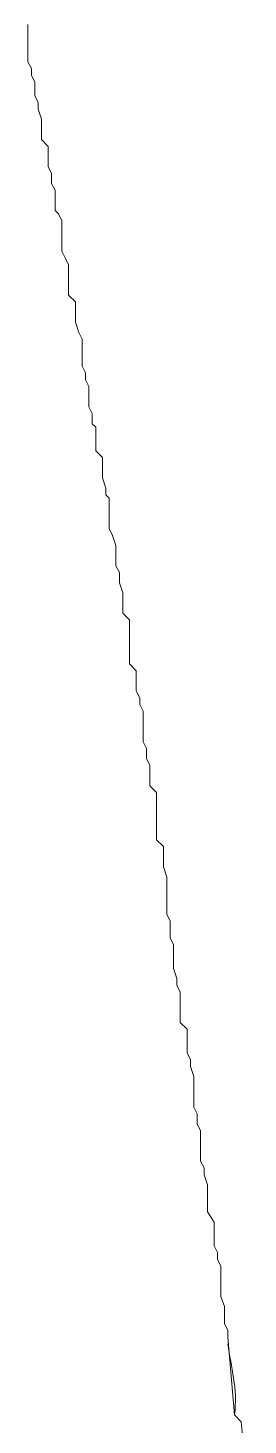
# Model space of a CAD drawing. Header units: millimetres. Extents: x 5194 to 16594, y 329 to 7592.
# Drawn here: x 10834.8 to 10836.27, y 3962.44 to 3971.72 of the extents above; entities that cross this region are included whole.
import ezdxf

# ---------------------------------------------------------------- set-up
doc = ezdxf.new("R2010")
doc.units = ezdxf.units.MM
doc.header["$MEASUREMENT"] = 0
doc.layers.add('PDF_Geometry', color=7, linetype='Continuous', true_color=0x231f20)

msp = doc.modelspace()

# ---------------------------------------------------------------- linework, layer by layer
at = {"layer": 'PDF_Geometry', "color": 0, "lineweight": 9}
for p, q in [((10834.8037, 3971.7465), (10834.8037, 3971.7015)), ((10834.8037, 3971.7015), (10834.8037, 3971.6565)), ((10834.8037, 3971.6565), (10834.8037, 3971.6115)), ((10834.8037, 3971.6115), (10834.8037, 3971.5666)), ((10834.8037, 3971.5666), (10834.8037, 3971.4991)), ((10834.8037, 3971.4991), (10834.8262, 3971.4541)), ((10834.8262, 3971.4541), (10834.8262, 3971.4091)), ((10834.8262, 3971.4091), (10834.8487, 3971.3642)), ((10834.8487, 3971.3642), (10834.8487, 3971.3192)), ((10834.8487, 3971.3192), (10834.8487, 3971.2742)), ((10834.8487, 3971.2742), (10834.8712, 3971.2292)), ((10834.8712, 3971.2292), (10834.8712, 3971.1842)), ((10834.8712, 3971.1842), (10834.8937, 3971.1168)), ((10834.8937, 3971.1168), (10834.8937, 3971.0718)), ((10834.8937, 3971.0718), (10834.8937, 3971.0268)), ((10834.8937, 3971.0268), (10834.8937, 3970.9818)), ((10834.8937, 3970.9818), (10834.9386, 3970.9369)), ((10834.9386, 3970.9369), (10834.9386, 3970.8919)), ((10834.9386, 3970.8919), (10834.9386, 3970.8469)), ((10834.9386, 3970.8469), (10834.9386, 3970.8019)), ((10834.9386, 3970.8019), (10834.9611, 3970.7569)), ((10834.9611, 3970.7569), (10834.9611, 3970.6895)), ((10834.9611, 3970.6895), (10834.9836, 3970.6445)), ((10834.9836, 3970.6445), (10834.9836, 3970.622)), ((10834.9836, 3970.622), (10834.9836, 3970.577)), ((10834.9836, 3970.577), (10834.9836, 3970.5096)), ((10834.9836, 3970.5096), (10835.0061, 3970.4871)), ((10835.0061, 3970.4871), (10835.0286, 3970.4421)), ((10835.0286, 3970.4421), (10835.0286, 3970.3746)), ((10835.0286, 3970.3746), (10835.0286, 3970.3296)), ((10835.0286, 3970.3296), (10835.0286, 3970.2847)), ((10835.0286, 3970.2847), (10835.0286, 3970.2397)), ((10835.0286, 3970.2397), (10835.0511, 3970.1947)), ((10835.0511, 3970.1947), (10835.0736, 3970.1497)), ((10835.0736, 3970.1497), (10835.0736, 3970.0823)), ((10835.0736, 3970.0823), (10835.0736, 3970.0373)), ((10835.0736, 3970.0373), (10835.0736, 3970.0148)), ((10835.0736, 3970.0148), (10835.0736, 3969.9473)), ((10835.0736, 3969.9473), (10835.1186, 3969.9024)), ((10835.1186, 3969.9024), (10835.1186, 3969.8574)), ((10835.1186, 3969.8574), (10835.1186, 3969.8124)), ((10835.1186, 3969.8124), (10835.1186, 3969.7674)), ((10835.1186, 3969.7674), (10835.141, 3969.7)), ((10835.141, 3969.7), (10835.1635, 3969.655)), ((10835.1635, 3969.655), (10835.1635, 3969.61)), ((10835.1635, 3969.61), (10835.1635, 3969.565)), ((10835.1635, 3969.565), (10835.1635, 3969.52)), ((10835.1635, 3969.52), (10835.1635, 3969.4751)), ((10835.1635, 3969.4751), (10835.186, 3969.4301)), ((10835.186, 3969.4301), (10835.186, 3969.3851)), ((10835.186, 3969.3851), (10835.2085, 3969.3401)), ((10835.2085, 3969.3401), (10835.2085, 3969.2951)), ((10835.2085, 3969.2951), (10835.2085, 3969.2502)), ((10835.2085, 3969.2502), (10835.2085, 3969.2052)), ((10835.2085, 3969.2052), (10835.231, 3969.1602)), ((10835.231, 3969.1602), (10835.231, 3969.0927)), ((10835.231, 3969.0927), (10835.2535, 3969.0703)), ((10835.2535, 3969.0703), (10835.2535, 3969.0253)), ((10835.2535, 3969.0253), (10835.2535, 3968.9578)), ((10835.2535, 3968.9578), (10835.2535, 3968.9128)), ((10835.2535, 3968.9128), (10835.2985, 3968.8678)), ((10835.2985, 3968.8678), (10835.2985, 3968.8229)), ((10835.2985, 3968.8229), (10835.2985, 3968.7779)), ((10835.2985, 3968.7779), (10835.2985, 3968.7329)), ((10835.2985, 3968.7329), (10835.321, 3968.6654)), ((10835.321, 3968.6654), (10835.321, 3968.6205)), ((10835.321, 3968.6205), (10835.3435, 3968.598)), ((10835.3435, 3968.598), (10835.3435, 3968.5305)), ((10835.3435, 3968.5305), (10835.3435, 3968.4855)), ((10835.3435, 3968.4855), (10835.3435, 3968.4406)), ((10835.3435, 3968.4406), (10835.3435, 3968.3956)), ((10835.3435, 3968.3956), (10835.3659, 3968.3506)), ((10835.3659, 3968.3506), (10835.3884, 3968.2831)), ((10835.3884, 3968.2831), (10835.3884, 3968.2382)), ((10835.3884, 3968.2382), (10835.3884, 3968.1932)), ((10835.3884, 3968.1932), (10835.3884, 3968.1482)), ((10835.3884, 3968.1482), (10835.4109, 3968.1032)), ((10835.4109, 3968.1032), (10835.4109, 3968.0807)), ((10835.4109, 3968.0807), (10835.4109, 3968.0357)), ((10835.4109, 3968.0357), (10835.4334, 3967.9683)), ((10835.4334, 3967.9683), (10835.4334, 3967.9233)), ((10835.4334, 3967.9233), (10835.4334, 3967.8783)), ((10835.4334, 3967.8783), (10835.4334, 3967.8333)), ((10835.4334, 3967.8333), (10835.4784, 3967.7884)), ((10835.4784, 3967.7884), (10835.4784, 3967.7434)), ((10835.4784, 3967.7434), (10835.4784, 3967.6759)), ((10835.4784, 3967.6759), (10835.4784, 3967.6534)), ((10835.4784, 3967.6534), (10835.4784, 3967.6085)), ((10835.4784, 3967.6085), (10835.4784, 3967.541)), ((10835.4784, 3967.541), (10835.4784, 3967.496)), ((10835.4784, 3967.496), (10835.5234, 3967.451)), ((10835.5234, 3967.451), (10835.5234, 3967.406)), ((10835.5234, 3967.406), (10835.5234, 3967.3611)), ((10835.5234, 3967.3611), (10835.5234, 3967.3161)), ((10835.5234, 3967.3161), (10835.5459, 3967.2711)), ((10835.5459, 3967.2711), (10835.5459, 3967.2261)), ((10835.5459, 3967.2261), (10835.5683, 3967.1812)), ((10835.5683, 3967.1812), (10835.5683, 3967.1362)), ((10835.5683, 3967.1362), (10835.5683, 3967.0687)), ((10835.5683, 3967.0687), (10835.5683, 3967.0237)), ((10835.5683, 3967.0237), (10835.5683, 3966.9788)), ((10835.5683, 3966.9788), (10835.5908, 3966.9338)), ((10835.5908, 3966.9338), (10835.5908, 3966.8663)), ((10835.5908, 3966.8663), (10835.6133, 3966.8213)), ((10835.6133, 3966.8213), (10835.6133, 3966.7764)), ((10835.6133, 3966.7764), (10835.6133, 3966.7314)), ((10835.6133, 3966.7314), (10835.6133, 3966.6864)), ((10835.6133, 3966.6864), (10835.6583, 3966.6414)), ((10835.6583, 3966.6414), (10835.6583, 3966.5964)), ((10835.6583, 3966.5964), (10835.6583, 3966.5515)), ((10835.6583, 3966.5515), (10835.6583, 3966.5065)), ((10835.6583, 3966.5065), (10835.6583, 3966.439)), ((10835.6583, 3966.439), (10835.6583, 3966.3715)), ((10835.6583, 3966.3715), (10835.6583, 3966.3266)), ((10835.6583, 3966.3266), (10835.7033, 3966.2816)), ((10835.7033, 3966.2816), (10835.7033, 3966.2366)), ((10835.7033, 3966.2366), (10835.7033, 3966.1916)), ((10835.7033, 3966.1916), (10835.7033, 3966.1467)), ((10835.7033, 3966.1467), (10835.7258, 3966.0792)), ((10835.7258, 3966.0792), (10835.7258, 3966.0342)), ((10835.7258, 3966.0342), (10835.7258, 3965.9892)), ((10835.7258, 3965.9892), (10835.7258, 3965.9442)), ((10835.7258, 3965.9442), (10835.7258, 3965.8768)), ((10835.7258, 3965.8768), (10835.7258, 3965.8318)), ((10835.7258, 3965.8318), (10835.7483, 3965.7868)), ((10835.7483, 3965.7868), (10835.7483, 3965.7418)), ((10835.7483, 3965.7418), (10835.7483, 3965.6744)), ((10835.7483, 3965.6744), (10835.7707, 3965.6294)), ((10835.7707, 3965.6294), (10835.7707, 3965.5844)), ((10835.7707, 3965.5844), (10835.7707, 3965.517)), ((10835.7707, 3965.517), (10835.7707, 3965.472)), ((10835.7707, 3965.472), (10835.7932, 3965.4045)), ((10835.7932, 3965.4045), (10835.7932, 3965.3595)), ((10835.7932, 3965.3595), (10835.8157, 3965.3145)), ((10835.8157, 3965.3145), (10835.8157, 3965.2696)), ((10835.8157, 3965.2696), (10835.8157, 3965.2021)), ((10835.8157, 3965.2021), (10835.8157, 3965.1571)), ((10835.8157, 3965.1571), (10835.8157, 3965.1121)), ((10835.8157, 3965.1121), (10835.8607, 3965.0672)), ((10835.8607, 3965.0672), (10835.8607, 3964.9997)), ((10835.8607, 3964.9997), (10835.8607, 3964.9547)), ((10835.8607, 3964.9547), (10835.8607, 3964.9097)), ((10835.8607, 3964.9097), (10835.8832, 3964.8648)), ((10835.8832, 3964.8648), (10835.8832, 3964.8198)), ((10835.8832, 3964.8198), (10835.9057, 3964.7523)), ((10835.9057, 3964.7523), (10835.9057, 3964.7073)), ((10835.9057, 3964.7073), (10835.9057, 3964.6399)), ((10835.9057, 3964.6399), (10835.9057, 3964.5949)), ((10835.9057, 3964.5949), (10835.9057, 3964.5499)), ((10835.9057, 3964.5499), (10835.9282, 3964.5049)), ((10835.9282, 3964.5049), (10835.9282, 3964.4375)), ((10835.9282, 3964.4375), (10835.9507, 3964.3925)), ((10835.9507, 3964.3925), (10835.9507, 3964.3475)), ((10835.9507, 3964.3475), (10835.9507, 3964.3025)), ((10835.9507, 3964.3025), (10835.9507, 3964.2576)), ((10835.9507, 3964.2576), (10835.9507, 3964.1901)), ((10835.9507, 3964.1901), (10835.9732, 3964.1451)), ((10835.9732, 3964.1451), (10835.9732, 3964.1001)), ((10835.9732, 3964.1001), (10835.9956, 3964.0327)), ((10835.9956, 3964.0327), (10835.9956, 3963.9877)), ((10835.9956, 3963.9877), (10835.9956, 3963.9202)), ((10835.9956, 3963.9202), (10835.9956, 3963.8977)), ((10835.9956, 3963.8977), (10835.9956, 3963.8527)), ((10835.9956, 3963.8527), (10836.0406, 3963.7853)), ((10836.0406, 3963.7853), (10836.0406, 3963.7403)), ((10836.0406, 3963.7403), (10836.0406, 3963.6728)), ((10836.0406, 3963.6728), (10836.0406, 3963.6279)), ((10836.0406, 3963.6279), (10836.0631, 3963.5829)), ((10836.0631, 3963.5829), (10836.0631, 3963.5379)), ((10836.0631, 3963.5379), (10836.0856, 3963.4929)), ((10836.0856, 3963.4929), (10836.0856, 3963.4255)), ((10836.0856, 3963.4255), (10836.0856, 3963.3805)), ((10836.0856, 3963.3805), (10836.0856, 3963.3355)), ((10836.0856, 3963.3355), (10836.0856, 3963.2905)), ((10836.0856, 3963.2905), (10836.1081, 3963.2231)), ((10836.1081, 3963.2231), (10836.1081, 3963.1781)), ((10836.1081, 3963.1781), (10836.1081, 3963.1106)), ((10836.1081, 3963.1106), (10836.1306, 3963.0656)), ((10836.1306, 3963.0656), (10836.1306, 3963.0206)), ((10836.1306, 3963.0206), (10836.1756, 3962.5034)), ((10836.1756, 3962.5034), (10836.2205, 3962.4584)), ((10836.2205, 3962.4584), (10836.2655, 3962.0086))]:
    msp.add_line(p, q, dxfattribs=at)
msp.add_open_spline([(10836.1756, 3962.5034), (10836.198, 3962.6833), (10836.1531, 3962.8182), (10836.1306, 3962.9757)], degree=3, dxfattribs=at)

doc.saveas('drawing.dxf')
